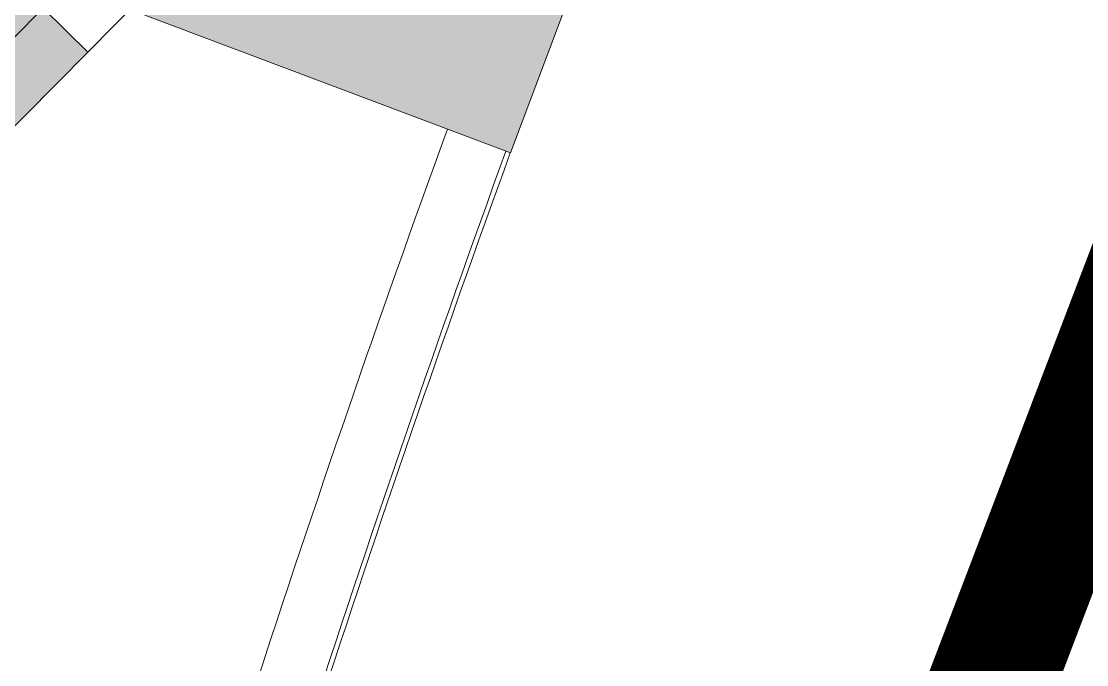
# Model space of a CAD drawing. Header units: centimetres. Extents: x 139057 to 200038, y 34824 to 80516.
# Drawn here: x 165278.9 to 165619.9, y 54437.4 to 54643.5 of the extents above; entities that cross this region are included whole.
import ezdxf

# ---------------------------------------------------------------- set-up
doc = ezdxf.new("R2010")
doc.units = ezdxf.units.CM
doc.header["$LTSCALE"] = 100
doc.linetypes.add('TRATTO-PUNTO', pattern=[1, 0.5, -0.25, 0, -0.25])
doc.layers.add('410_STRUTTURE_001-AM_0', color=7, linetype='Continuous', lineweight=0)
doc.layers.add('430_TAVOLATI_001-AM_0', color=3, linetype='Continuous', lineweight=0)
doc.layers.add('_retini_strutture', color=7, linetype='Continuous')
doc.layers.add('_s_09_Perimetro_proprietà', color=40, linetype='Continuous')

msp = doc.modelspace()

# ---------------------------------------------------------------- hatches: boundary and pattern name
at = {"layer": '410_STRUTTURE_001-AM_0'}
msp.add_hatch(color=256, dxfattribs=at).paths.add_polyline_path([(165435.44, 54601.39), (165479.5, 54718.37), (165362.52, 54762.43), (165318.46, 54645.45)])
at = {"layer": '_retini_strutture'}
msp.add_hatch(color=256, dxfattribs=at).paths.add_polyline_path([(164780.9, 54953.34), (164943.75, 55051.21), (164982.87, 54986.14), (165000.01, 54996.45), (164960.9, 55061.52), (164950.59, 55078.66), (164753.46, 54960.18), (164915.18, 54691.13), (165138.34, 54470.35), (165300.09, 54633.87), (165285.87, 54647.94), (165231.9, 54701.33), (165217.83, 54687.12), (165271.81, 54633.72), (165138.19, 54498.64), (164931.03, 54703.59)])

# ---------------------------------------------------------------- linework, layer by layer
at = {"layer": '410_STRUTTURE_001-AM_0', "elevation": 0}
for points in [[(165138.4, 54470.11), (165300.15, 54633.62), (165285.93, 54647.69), (165138.24, 54498.39), (164931.09, 54703.34), (164780.97, 54953.11), (164960.97, 55061.27), (164950.67, 55078.42), (164753.53, 54959.95), (164915.24, 54690.89)], [(165435.44, 54601.39), (165479.5, 54718.37), (165362.52, 54762.43), (165318.46, 54645.45)]]:
    msp.add_lwpolyline(points, close=True, dxfattribs=at)
at = {"layer": '430_TAVOLATI_001-AM_0'}
msp.add_line((165300.15, 54633.62, 0), (165322.52, 54656.24, 0), dxfattribs=at)
for centre, radius, start, end in [((170619.73, 52724.54, 0), 5313.09, 142.00115, 171.35052), ((170619.73, 52724.54, 0), 5293.09, 141.9324, 171.26488), ((170589.45, 52726.98, 0), 5505.78, 160.01238, 163.98009), ((170657.45, 52703.6, 0), 5557.67, 160.02783, 163.93953), ((170657.45, 52703.6, 0), 5556.17, 160.02783, 163.93953)]:
    msp.add_arc(centre, radius, start, end, dxfattribs=at)
at = {"layer": '_s_09_Perimetro_proprietà', "linetype": 'TRATTO-PUNTO', "ltscale": 200, "const_width": 40, "elevation": 0}
msp.add_lwpolyline([(165367.07, 53523.58, -0.128765), (166432.89, 55995.52), (166450.11, 56355.57), (166513.79, 56428.4), (166644.15, 56567), (166779.21, 56701.01), (166870.36, 56786.55), (166968.74, 56858.73), (167073.1, 56921.96), (167182.41, 56975.64), (167296.01, 57019.49), (167429.04, 57050.38), (167462.97, 57004.98), (168095.64, 57004.94, 0.140275), (168375.65, 57136.35), (168535.34, 57602.06)], format="xyb", dxfattribs=at)

doc.saveas('drawing.dxf')
